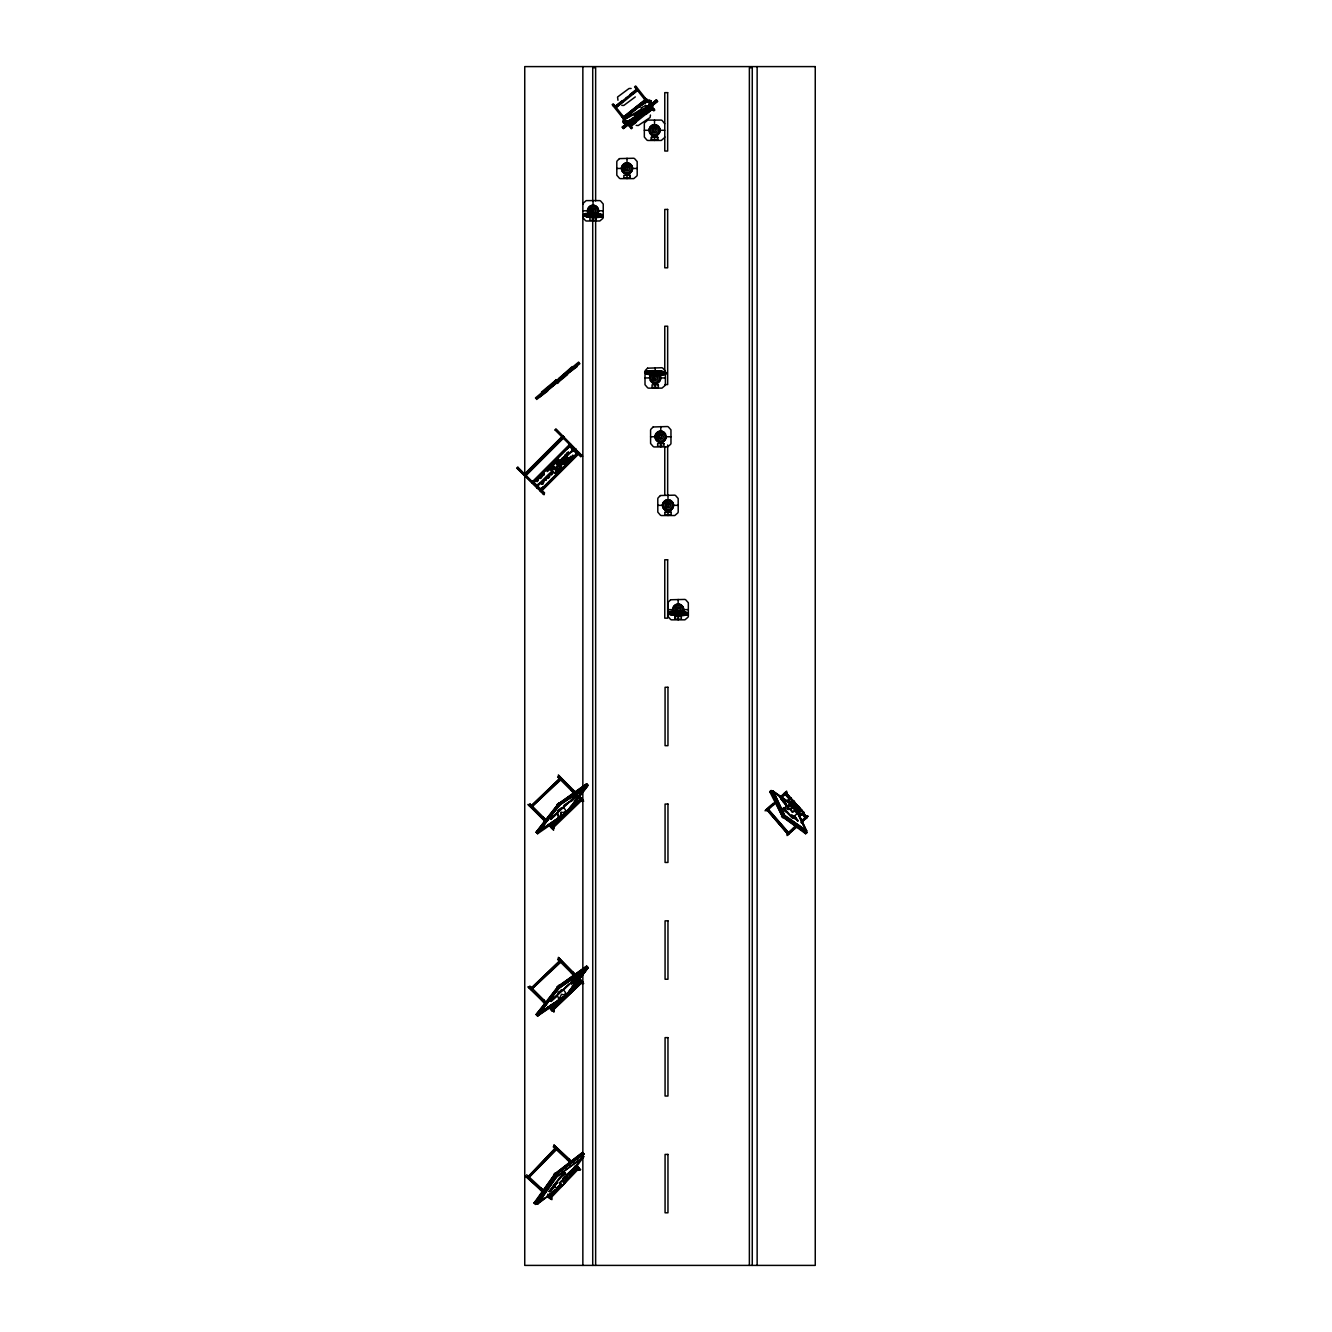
<?xml version="1.0" encoding="UTF-8"?>
<svg xmlns="http://www.w3.org/2000/svg" width="1332" height="1332" viewBox="0 0 1332 1332"><rect width="100%" height="100%" fill="white"/><g stroke="black" fill="none" stroke-linecap="round" stroke-linejoin="round"><path stroke-width="1.5" d="M562.937 458.857L561.987 458.991L562.637 457.525M541.575 475.974L541.042 477.772M548.268 476.057L549.55 476.373L548.484 475.857M548.717 470.096L548.618 468.831L548.734 470.113M551.831 468.331C553.463 466.783 552.43 470.496 551.598 468.548M543.106 482.8L542.607 483.982L541.075 483.599M564.035 457.592L563.602 456.776M548.001 469.647L548.318 470.529L548.151 469.08M555.361 463.02L556.177 461.821L554.728 463.403M561.471 459.69C558.491 461.904 562.47 460.472 560.356 459.756M541.625 477.006L541.691 477.139M542.84 474.442L542.224 476.623L543.606 473.593L544.239 474.608L543.19 473.992M550.299 467.033L549.933 467.332M565.9 454.229L565.417 455.311M537.728 481.102L539.077 477.555L537.096 479.537L537.112 481.718L537.745 480.219M543.573 475.124L543.206 474.125M544.239 474.608L544.255 473.593M549.883 467.748L549.184 469.513L549.883 467.415M549.25 469.58L549.284 468.065M550.482 467.099L550.665 468.165L551.282 466.483M553.246 467.033L553.846 466.433L553.213 468.564L553.995 466.733M558.091 463.653L558.807 460.755L557.858 462.404M564.002 456.46L563.969 457.392M565.218 456.56L565.334 454.878L564.552 457.076L565.551 454.595M566.666 453.596L567.465 454.795L567.216 452.93M563.769 461.255L562.82 462.537M567.415 452.73L568.448 451.848L568.314 453.646M792.557 802.913L794.322 804.545L791.874 800.332L794.754 802.796M596.486 216.034L586.746 214.402L599.333 215.834L599.233 216.983L590.842 216.134M593.606 216.733L599.233 216.983M648.185 373.31L656.926 371.994L648.185 373.31L650.183 373.743A10.323 1.815 2.3 0 0 665.8 372.96A10.323 1.815 2.3 0 0 650.466 370.746A10.323 1.815 2.3 0 0 650.183 373.876L658.924 372.594M650.183 373.743L648.185 373.127M656.926 372.161C640.043 370.796 676.956 372.327 655.96 371.412M658.857 373.31L661.937 372.91L658.857 373.31L658.924 372.427M671.694 614.535L680.469 614.402L671.694 614.535L671.794 613.353L674.741 613.136M683.066 612.553L674.691 613.652L684.981 612.986L676.606 614.069L680.469 614.402M796.553 812.037C799.367 817.781 791.924 806.659 795.154 810.422M552.88 472.71L553.096 471.911M559.856 461.804L559.673 460.639L559.457 461.754M557.059 464.652L557.209 462.937M550.033 475.224L549.75 475.224M547.885 470.446L547.136 471.611M547.635 476.706L547.868 477.772M558.058 460.206L557.176 460.056M543.256 482.101L543.939 482.234M554.212 463.969C554.395 461.888 555.611 465.001 554.129 463.752M557.042 461.571L556.826 460.639M550.665 470.146L551.781 469.996L550.998 469.23M557.275 463.686L557.459 462.654L557.442 463.836M552.564 465.967L552.763 466.117M552.031 465.934L552.097 465.251M553.363 465.284C553.013 466.267 553.946 462.903 552.58 465.168M587.495 211.072L587.612 209.624M621.461 168.714L621.578 167.283M648.984 130.553L649.1 129.104M649.65 378.221L649.766 376.773M655.244 437.013L655.361 435.581M666.216 437.912L666.333 436.463M662.454 505.627L662.57 504.179M672.61 609.923L672.727 608.474M571.178 444.821L532.584 482.6M572.394 450.016L572.544 449.234M576.24 453.663L576.423 453.18M661.937 372.91L662.037 371.678M674.675 613.819L674.741 612.97M561.987 459.024L562.087 458.674M552.28 469.497L551.115 469.08M557.342 460.822L558.058 459.257L558.225 460.606M556.709 461.438L557.775 460.755M573.276 455.644L572.71 455.078M578.088 452.597L577.472 453.496M564.085 1183.948L537.962 1203.728L535.963 1202.313L555.494 1174.724L582.134 1154.911L583.549 1156.875L564.418 1183.582L565.118 1182.983M537.545 1203.878L556.693 1176.622L582.933 1157.375L581.301 1155.66M583.716 1156.542L557.342 1176.173L555.494 1174.724M540.159 477.072L540.442 478.022L540.342 476.856M551.781 468.847L551.182 469.813M560.839 1184.231C561.871 1187.145 551.248 1192.257 560.839 1184.231L561.338 1184.714M560.572 815.7L561.105 812.353L563.786 812.553M560.655 815.334L561.105 812.353M560.189 998.451L559.107 999.283L561.521 994.288L563.786 994.871L565.251 993.772M554.212 463.719L554.512 464.052M787.845 807.275L787.212 808.974L787.845 807.275L789.31 809.34L787.628 808.624M547.718 477.439L548.601 477.555M558.741 381.801L557.692 383.366L555.744 383.083M554.079 1187.245L557.226 1182.699L553.579 1186.762L555.178 1186.729L549.1 1191.424L562.121 1174.358L564.485 1172.46L563.602 1174.408L567.116 1174.258L575.541 1166.466L576.14 1167.132L564.435 1178.121L566.666 1175.906M576.14 1167.132L567.615 1174.741L564.102 1174.891L564.768 1172.476M565.517 462.47L563.419 463.869L564.518 464.968L565.118 462.687M538.844 831.035L560.223 804.695M565.967 995.137L538.927 1013.236M539.527 1013.003L565.084 995.936M585.697 787.878L566.1 812.67L567.016 813.253M586.629 787.262L564.651 814.168L565.817 813.003M560.223 987.012L559.124 988.044L586.097 969.48M787.978 800.732L789.06 801.231L788.128 801.098M803.396 812.337L790.742 798.184M562.687 458.258L562.62 458.991M797.751 809.64L800.199 811.954L798.051 809.357M552.897 472.86L552.73 471.894M542.274 483.017L542.807 482.184M795.753 818.914L792.457 817.482L787.295 811.804C785.397 814.152 780.968 805.677 784.814 808.89C790.192 803.013 772.061 788.228 785.88 805.294M784.814 808.89L786.28 804.961M567.016 453.146L567.382 454.728M806.126 832.8L783.166 816.416L772.194 792.324M784.731 815.634L772.943 791.058L795.97 807.025L794.655 805.311M567.532 1178.237L565.9 1178.62L567.532 1178.237L563.569 1182.167L562.887 1179.752L560.572 1181.601M563.286 1182.083L562.887 1179.752M557.792 459.373L558.524 460.173L558.491 458.974M555.477 472.577L555.627 473.609M565.9 1178.62L566.483 1176.372M566.4 1179.103L567.166 1176.389M555.527 472.394L555.777 471.478M560.855 459.84L560.039 460.839L560.223 459.906M556.942 472.177L557.808 471.328M562.787 1181.601L567.032 1177.754M554.728 463.037L555.611 462.137M564.402 460.939L565.367 461.172L563.02 462.737M563.503 457.542L563.003 458.791L562.387 458.042M560.139 1185.447L559.407 1182.516L560.139 1185.447L561.371 1184.398M547.319 470.646L547.702 469.647M541.042 477.156L540.958 476.406M566.4 454.129L567.016 455.094M554.761 473.06L555.461 473.676M565.268 1172.959L553.829 1185.197L549.6 1191.907M550.549 818.864L551.481 819.113M550.899 1000.782L551.781 999.932M540.992 483.782L541.125 484.149M570.978 458.375L572.727 456.543M566.2 462.237L565.034 462.404M547.069 477.755L547.519 476.989M554.845 472.843L555.311 471.978M553.912 466.899L554.079 466.083M534.398 482.017L567.182 448.418M572.527 456.377L572.294 456.593M570.163 801.148L569.746 801.864M566.383 455.694L567.149 455.111M557.908 471.345L557.525 470.412M552.497 472.86L550.382 473.976L551.481 475.074L552.097 472.793M554.945 462.77L556.243 461.988M557.525 811.321L561.272 808.807M562.121 807.908L557.592 811.404M556.909 463.586L557.525 464.285M553.579 1186.762L556.376 1182.433M542.457 482.317L543.273 481.352L542.124 482.334M542.957 483.633L543.339 483.233M551.898 469.347L552.63 469.014M572.177 450.249L571.045 451.964M539.56 1012.77L559.29 987.861M542.057 482.267L542.99 482.4L541.841 483.066M792.24 803.179L794.005 804.811L792.54 803.146M540.243 477.139L540.459 478.388M566.067 462.47L567.116 462.37L565.884 462.753M556.06 462.62L555.411 463.453M538.644 484.965L538.128 486.463M792.657 807.941C789.643 809.839 794.954 806.826 790.176 804.528C791.375 807.175 784.648 804.362 790.425 805.51M550.649 818.797L570.079 801.464M802.863 812.87L802.996 811.554M547.319 477.272L548.518 478.005M560.889 460.489L560.705 460.589M540.376 1200.831L535.581 1204.411L534.082 1202.929L555.544 1173.026L536.813 1200.049M535.581 1204.411L535.098 1203.279L556.193 1173.659L552.68 1178.72M554.994 1174.558L555.644 1175.19L535.747 1203.895M567.532 453.646L567.732 454.512M580.419 1156.093L582.767 1152.713L581.202 1153.895L583.632 1156.742M571.977 1171.144L575.507 1166.066M581.368 1157.608L584.065 1153.962L582.517 1152.513L554.162 1174.458L582.517 1152.513M565.301 1181.018L567.648 1177.638M574.691 1167.498L579.37 1160.721M581.718 1157.341L584.065 1153.962M534.282 1203.162L535.431 1201.514L536.297 1202.363L535.098 1203.279M555.71 1173.808L554.828 1175.09L583.832 1153.762L556.376 1174.441L555.71 1173.808L582.9 1153.512L583.716 1154.228M535.198 1203.412L536.097 1202.13L537.845 1203.812M556.376 1174.441L555.327 1172.809M582.017 1154.777L582.9 1153.512M555.827 462.803L555.344 462.321M562.054 807.825L560.789 809.473M557.842 993.189L557.908 994.138M561.355 991.208L562.054 990.142M552.33 464.918L553.146 465.717M548.684 476.207L547.768 477.256L548.268 476.19M549.683 476.706L548.851 477.222M557.425 1175.873L538.245 1203.112L563.902 1184.131M540.326 478.488L540.842 477.988M588.278 208.042L590.276 205.994A5.411 5.411 0 0 1 595.754 205.994L597.768 208.042A5.644 5.644 0 0 1 597.768 213.603M649.75 127.522L651.764 125.474A5.411 5.411 0 0 1 657.242 125.474L659.24 127.522A5.644 5.644 0 0 1 659.24 133.083L657.242 135.115A5.411 5.411 0 0 1 651.764 135.115L649.75 133.083M622.227 165.684L624.242 163.653A5.411 5.411 0 0 1 629.72 163.636L631.718 165.684A5.644 5.644 0 0 1 631.718 171.245L629.72 173.293A5.411 5.411 0 0 1 624.242 173.293L622.227 171.245M595.97 213.753L596.619 212.87A4.296 4.296 0 0 0 596.619 208.625L595.104 207.076A4.129 4.129 0 0 0 590.925 207.076L589.393 208.625A4.296 4.296 0 0 0 589.393 212.87L590.059 213.753M650.432 375.174L651.298 374.026M652.214 374.891L651.548 375.774A4.296 4.296 0 0 0 651.548 380.02L653.08 381.568A4.129 4.129 0 0 0 657.259 381.568L658.774 380.02A4.296 4.296 0 0 0 658.774 375.774L658.125 374.891M665.5 439.543L663.503 441.591A5.411 5.411 0 0 1 658.025 441.591L656.01 439.543A5.644 5.644 0 0 1 656.01 433.982L658.025 431.934A5.411 5.411 0 0 1 663.503 431.934L665.5 433.982M663.219 502.597L665.234 500.549A5.411 5.411 0 0 1 670.712 500.549L672.71 502.597A5.644 5.644 0 0 1 672.71 508.158L670.712 510.189A5.411 5.411 0 0 1 665.234 510.189L663.219 508.158M664.335 503.18L665.867 501.631A4.129 4.129 0 0 1 670.046 501.631L671.578 503.18A4.296 4.296 0 0 1 671.578 507.425L670.046 508.974A4.129 4.129 0 0 1 665.867 508.974L664.335 507.425M673.393 606.876L675.391 604.845A5.411 5.411 0 0 1 680.868 604.845L682.883 606.876A5.644 5.644 0 0 1 682.883 612.437M536.147 832.184L558.841 803.213L536.147 832.184L537.595 833.732L565.867 814.235L565.251 813.586L537.246 832.716L562.903 814.601M543.339 824.391L550.782 814.551M553.263 811.271L559.457 803.862L554.512 810.422M540.859 828.437L537.146 832.583L537.595 833.732M558.225 804.728L558.857 805.377L537.778 833.233M566.1 994.987L565.601 996.919L537.595 1016.05L536.147 1014.501L558.841 985.53L547.685 1000.282M545.204 1003.545L536.147 1014.501M542.107 1008.341L549.55 998.517M554.495 991.957L559.457 986.179L554.512 992.74M558.225 987.045L558.857 987.695L537.395 1015.8L565.867 996.552M537.595 1016.05L558.857 987.695M539.044 831.035L559.54 805.077L586.063 787.362M579.07 793.373L586.879 784.048L584.398 787.329M582.167 790.742L584.665 787.462M565.834 813.203L570.995 806.293M573.476 803.013L583.416 789.876M566.649 813.502L588.145 785.364L586.646 783.832L557.409 804.578L586.646 783.832M579.07 975.69L586.879 966.366L584.398 969.646M578.188 977.854L581.918 972.926M572.227 986.179L574.725 982.899M577.206 979.619L579.686 976.339M582.167 973.059L587.146 967.282M568.498 991.89L582.167 973.842M588.145 967.681L566.649 995.82L588.145 967.681L586.646 966.15L557.409 986.895L586.646 966.15M536.33 832.433L542.507 827.455M588.145 785.364L586.996 784.864L558.041 805.227L582.75 788.344M558.974 803.995L559.89 804.295L558.641 802.98M586.996 784.864L585.431 785.43M539.31 831.118L565.367 813.619L565.567 811.704M587.628 785.514L559.607 804.645M542.507 1009.773L536.33 1014.751L539.627 1012.503M586.996 967.182L558.041 987.545L586.996 967.182L587.778 967.931M559.607 986.962L587.912 967.465L559.607 986.962L558.974 986.313M539.144 1013.202L559.373 987.778M586.23 969.912L566.666 994.871M575.307 455.161L574.375 456.393M566.15 812.87L564.152 813.053M542.757 482.584L541.641 482.683M563.969 812.387C570.046 809.107 556.41 807.941 569.447 801.997M557.925 810.955L560.805 808.158M561.721 990.592L558.291 993.789M572.111 456.809L571.445 457.492L571.195 456.093L570.013 457.409M539.726 483.599L539.726 483.183M551.798 474.025C554.029 472.41 551.331 471.961 550.449 474.042M577.222 453.796L539.943 490.509M547.818 470.895L547.485 471.362M627.006 117.782L641.957 108.791L641.108 107.626M560.606 460.855L559.973 461.754M558.724 817.199L560.322 815.833M556.776 472.227L556.277 473.193M554.079 1145.97L553.263 1146.852L570.845 1163.019M540.675 1187.678L539.86 1188.577L524.775 1175.54L542.873 1192.19M539.96 1189.509L541.325 1188.277M567.265 1159.739L568.081 1158.857L553.846 1144.904L570.496 1160.205C569.38 1162.903 570.279 1158.457 568.581 1160.955M541.858 1188.777L541.441 1189.876M567.932 1160.339L569.164 1158.99M541.292 1190.741C544.638 1190.342 539.976 1190.342 542.074 1189.892M551.248 1199.05L552.064 1198.151L547.702 1194.138M579.603 1169.446L578.787 1170.329L574.425 1166.316M552.514 473.143L551.814 472.677M559.407 987.978L586.063 969.679M786.696 812.353L792.04 817.815L796.003 818.764L798.018 820.762L795.604 819.097M787.295 811.804L783.599 807.642L785.214 808.541M558.857 992.074L557.525 994.172M556.46 1148.184L527.988 1178.004L527.355 1177.405L555.81 1147.568L557.226 1148.9L528.205 1178.221M527.572 1177.621L555.943 1147.684M529.62 1176.739L556.659 1148.4M569.33 1175.49L577.638 1166.782L579.204 1168.264L550.099 1198.75L548.534 1197.268L559.623 1185.647M559.89 1185.896L548.534 1197.268M573.742 1171.377L577.638 1166.782M560.439 1186.429L549.35 1198.034M565.817 1180.468L578.288 1167.398M570.629 1162.02L569.68 1161.088M564.485 463.669L565.367 462.937M565.634 813.386L566.366 812.886M565.917 995.437L585.764 970.429M628.038 96.687L625.807 98.335M536.43 484.881A4.063 1.032 -45 0 0 540.043 482.733L570.379 452.78A4.063 1.032 -45 0 1 573.992 450.632L574.125 450.765M552.397 473.276L551.598 473.842M568.215 1174.608L575.541 1166.466M518.031 467.399L517.382 468.048L544.105 494.755L532.45 482.284M555.244 430.186L555.894 429.537L582.6 456.243L570.146 444.605M523.626 474.958L562.803 435.78M523.909 475.258L563.103 436.063M524.325 475.657L563.553 436.513M524.875 476.223L564.069 437.029M525.124 476.456L564.302 437.279M531.718 482.367L570.229 443.856M532.151 482.8L570.512 444.155M532.45 482.983L570.845 444.488M541.908 482.534L542.607 483.849M554.895 469.463L556.643 469.896L555.993 470.562L554.895 469.463L555.627 468.881M556.876 467.465L557.542 466.816L557.975 468.564L556.876 467.465L557.608 466.883M559.39 465.351L560.073 466.05L561.871 464.685L559.64 466.899L558.541 465.8L560.622 463.736L559.607 465.567M563.336 461.538L562.77 463.786L561.671 462.687L563.369 461.138M565.917 458.824L566.616 459.507L568.398 458.141L566.183 460.373L565.084 459.274L567.149 457.192L567.715 457.975M536.763 488.095L537.745 487.112M543.789 480.952C551.065 473.559 540.093 484.032 544.771 480.119L546.253 480.303L545.337 479.403M558.624 465.867L560.822 463.936M561.738 462.753L563.636 461.288M565.151 459.34L567.349 457.392L566.133 459.041M574.958 449.9L575.94 448.917M545.404 479.47L546.32 478.571M555.943 469.197L557.275 467.865L556.143 469.397M537.395 488.061L538.045 487.412L517.732 467.099L516.749 468.098L537.928 488.594M559.79 465.75L561.188 464.502M566.333 459.224L567.532 457.775M575.907 449.55L575.258 450.199L554.961 429.886L555.943 428.904L576.44 450.083M556.21 469.463L557.542 468.148M559.573 466.833L561.654 464.468M566.117 460.289L568.198 457.942M558.175 469.247L560.972 467.682M561.005 466.416L561.055 467.765L558.891 468.548M567.732 460.089L569.097 458.591L566.833 460.472L567.932 461.555M567.882 460.239L569.28 458.974M564.751 463.936L567.049 462.304M568.065 460.422L568.897 458.391M559.14 470.213L559.09 468.881L561.971 467.382L560.938 466.35M567.848 461.488L570.146 459.34L568.364 460.705L567.665 460.023M539.693 490.343L542.54 487.495M556.809 473.226L562.504 467.515M540.009 490.659L578.488 452.131M540.193 490.859L578.704 452.347M540.825 491.475L579.337 452.98M540.925 491.591L579.437 453.08M543.14 493.806L544.288 492.657M580.519 456.426L581.651 455.294M543.889 493.722L544.605 492.99L532.85 481.235M581.568 456.027L580.835 456.759L569.08 445.005M529.054 804.628L529.903 803.762L547.319 821.178M558.508 776.106L557.658 776.956L582.184 801.481L583.033 800.632M529.237 805.693L530.536 804.395M558.274 777.588L559.573 776.29M543.373 817.232L542.524 818.081L527.988 804.445L545.387 821.827M571.112 790.425L571.961 789.576L558.324 775.041L575.84 792.557M542.707 819.163L543.872 817.731M544.522 818.381L543.672 819.23L545.204 820.845M571.744 791.058L573.043 789.759M543.856 820.312L543.756 819.13L544.671 820.112M572.377 791.691L573.226 790.842L583.666 801.265L578.521 795.221M573.776 791.574L574.308 791.025M563.836 814.601L550.815 827.122L552.314 828.67L553.679 827.538M553.463 829.02L554.312 828.171L550.116 823.975M581.551 800.848L582.833 799.55M529.054 986.945L529.903 986.08L546.686 1002.846M558.508 958.424L557.658 959.273L582.184 983.799L583.033 982.949M529.237 988.011L530.536 986.712M558.274 959.906L559.573 958.607M543.373 999.549L542.524 1000.399L527.988 986.762L545.387 1004.145M542.59 1001.348L543.872 1000.049M571.112 972.743L571.961 971.894L558.324 957.358L575.84 974.874M542.707 1001.481L544.005 1000.182M544.688 1001.814C546.203 1003.196 542.657 1002.48 544.522 1000.698M571.744 973.376L573.043 972.077M572.377 974.008L573.226 973.159L583.666 983.599L578.521 977.555M543.856 1002.63L543.672 1001.547M573.776 973.892L574.308 973.342M553.679 1009.856L552.38 1011.154L550.815 1009.44L563.836 996.919M553.463 1011.338L554.312 1010.488L550.116 1006.293M581.551 983.166L582.833 981.867M568.914 446.253L569.68 445.587M567.265 448.484L566.583 448.984A4.063 1.032 -45 0 1 570.129 446.769L567.399 448.235M557.625 461.255L556.759 460.822M540.193 482.883L539.227 483.766M558.924 992.157L560.805 990.475M560.789 778.421L531.102 807.025L530.502 806.393L560.306 777.905M530.702 806.626L560.389 778.021M559.507 780.086L531.302 807.259L561.521 779.17L560.189 777.788M566.733 811.821L581.435 798.151L572.76 806.509M561.188 817.632L550.815 827.122M581.185 797.901L582.683 799.45L552.314 828.67M560.789 960.738L531.102 989.343L530.502 988.71L560.306 960.222M530.702 988.943L560.389 960.339M532.8 988.144L559.507 962.403M531.302 989.576L561.521 961.504L560.189 960.106M566.733 994.138L581.435 980.469L572.76 988.827M564.085 997.168L550.815 1009.44M564.452 997.568L551.448 1010.089L581.967 981.035L567.349 994.788M582.683 981.767L552.231 1010.905L582.683 981.767L581.185 980.219M573.526 791.158L574.775 792.457L573.459 791.874M574.375 975.157L573.459 974.192M541.974 482.467L543.123 483.466L542.274 482.201M551.182 819.113L557.525 813.352L558.791 817.282M551.182 1001.431L557.525 995.67L558.891 999.433M569.447 984.315L563.553 989.926L565.834 993.006M556.51 470.945L556.876 470.695M556.027 471.362L557.325 471.478M549.034 477.572L548.201 477.688M570.562 800.449C590.159 781.618 557.342 813.819 577.938 795.753L576.972 794.505M552.38 817.265L569.38 801.548M569.68 983.765L551.914 999.699M570.562 982.766C590.159 963.935 557.342 996.136 577.938 978.071L576.972 976.822M552.53 999.633L569.147 984.082M571.445 983.948L577.938 978.071M549.1 1191.424L554.678 1186.246L556.876 1188.594M560.522 459.59L561.471 459.407M540.376 478.321L539.943 477.372M542.524 484.065L541.508 482.817M564.751 996.619L565.734 995.62M779.653 797.485L786.712 791.175L780.885 797.052M766.782 810.938L774.458 804.078L773.825 803.363C771.894 803.412 755.86 819.446 772.776 804.312L773.409 805.011M781.002 798.218L787.162 792.707L786.529 792.007M792.274 805.827L787.995 800.099M790.142 798.134L803.879 812.487M787.778 800.982L791.075 798.034M790.192 798.634L791.158 798.384M790.559 798.767L791.358 798.567M792.54 802.147C792.19 803.412 787.745 800.216 792.59 802.23M791.707 801.215L791.275 802.846M792.773 802.147L792.24 801.115L793.456 800.765M792.49 801.781L793.439 801.614M793.439 802.88L794.538 801.897M795.221 802.38L793.839 803.612L792.856 802.863M796.303 803.596L794.854 804.961L796.286 806.742L794.571 805.444L795.92 806.443L794.754 805.277L797.202 805.061M796.453 805.743L796.586 804.428M796.07 807.592L794.488 805.311M798.934 806.543L797.552 807.775L797.285 806.343M798.401 805.943L797.019 807.791L795.803 807.492M798.484 808.807C793.539 804.478 799.883 814.019 801.847 809.789M799.816 807.508L798.184 809.073L796.503 808.308M797.269 809.123L798.184 808.474M798.068 809.973L800.216 811.238L798.434 809.24M800.066 810.306L801.131 809.273M801.215 814.335L799.683 814.102L800.715 814.784M794.038 807.975L800.282 814.968L803.579 812.02M800.349 815.018L801.231 814.851M803.845 812.403L800.499 815.167M786.663 834.015L796.553 825.157M801.315 820.912L806.959 815.867L807.592 816.566M794.255 827.222L794.888 827.938C798.467 824.774 793.139 828.371 795.737 827.838M801.048 822.427L808.108 816.1L801.381 822.793M789.127 833.382L787.978 834.365L766.749 809.69L767.898 808.707L789.127 833.382L767.615 808.957M797.518 826.24L787.095 835.564L793.922 828.804L793.289 828.088M789.71 799.666L784.282 793.356L788.661 797.801M795.137 803.196L785.647 792.174L795.038 803.296M801.914 813.835L805.993 818.564L802.23 813.552M798.467 806.959L807.242 817.482L790.209 798.168M569.147 445.754L570.662 445.154M540.359 488.811L543.972 486.663M551.881 465.75L552.081 466.683M571.045 452.281L573.642 450.616M552.114 472.394L553.013 471.911M559.656 1184.964L560.889 1183.915M771.111 790.525L770.595 791.474L782.816 817.465L769.763 791.707L771.111 790.525L794.372 806.892M784.282 793.356L785.647 792.174M775.291 802.114L774.225 803.029M781.501 816.533L783.832 814.401M803.229 831.135L781.801 816.283L805.577 833.699L806.959 832.567L805.943 832.933L783.266 816.2M782.483 817.698L785.014 815.584L806.16 830.352L804.794 831.518M794.388 807.991L795.221 807.741L806.959 832.567M794.172 808.657L795.221 807.741M805.993 818.564L807.358 817.382M805.943 832.933L805.41 831.834L804.578 832.533L805.893 833.466M541.292 489.993L540.576 490.276M771.611 792.257L773.076 791.042M771.678 792.557L773.359 791.158M771.744 792.69L773.476 791.241M773.726 791.757L772.21 793.023L773.659 791.707L794.838 806.726M780.635 797.885L788.727 807.692L788.278 805.277M780.918 798.834L781.268 797.402M781.668 800.082L781.335 798.484M782.65 801.198L783.815 802.197M784.132 802.58L785.014 801.947M786.346 804.362L785.331 802.513M783.083 808.274L783.965 807.658M790.026 805.86L790.176 804.528M792.257 808.291L791.841 806.559M783.982 814.685L782.334 816.3L783.349 817.015L770.812 790.808L782.55 815.634M793.04 807.059L794.322 805.977M782.916 816.1L784.298 814.734L773.609 791.691M783.033 816.25L784.481 815.034M783.166 816.416L785.014 815.584L783.449 816.716M783.716 816.982L785.147 816.017L806.643 831.018L795.604 807.392L794.405 808.624M795.504 807.242L794.005 808.441L794.988 806.876M783.982 817.199L785.264 816.1M794.488 808.774L795.77 807.675M794.222 809.839L794.921 810.938L791.857 811.921L790.159 808.79L791.375 808.141M792.124 815.8C799.083 819.43 785.797 811.588 794.671 816.882M794.105 816.1L794.272 817.232M797.602 821.111L794.521 815.85L798.018 820.762M804.595 831.418L806.093 830.152L795.104 807.042M804.828 831.934L806.576 830.485M806.676 830.718L805.41 831.917M774.625 803.246L775.574 802.447M795.137 827.155L796.07 826.356M794.821 827.855L795.537 826.806M541.491 392.074L555.927 380.086M572.244 366.55L558.691 378.638M535.431 397.952L578.671 362.054M536.063 398.718L579.303 362.82M536.696 399.483L579.936 363.586M547.668 391.092L539.16 397.435M557.842 382.634L567.648 374.508M577.206 366.566L569.047 372.627M559.457 810.555L557.842 811.737M794.122 816.2L797.052 813.802M559.906 1182.999L563.386 1180.235M612.986 105.694L614.052 104.845M635.414 87.862L636.48 87.013M622.011 100.849L615.55 105.977L616.583 107.276L637.578 90.576M630.086 94.422L636.546 89.277M615.767 106.244L636.763 89.544M616.366 107.01L622.827 101.865M632.517 94.156L637.362 90.31M621.495 116.384L622.56 115.534M643.922 98.551L644.988 97.702M622.327 117.432L623.393 116.583M644.755 99.6L645.82 98.751M622.51 117.649L646.353 98.685L647.335 99.917M624.242 116.567L646.503 98.868M623.343 118.698L631.285 112.371M636.063 108.575L647.186 99.734M623.459 118.848L624.525 117.999M622.327 127.239L656.526 100.033M627.872 124.409L651.731 105.428L652.713 106.66L628.854 125.641M623.293 128.455L657.492 101.249M628.704 125.458L652.563 106.477M638.544 118.298L630.469 124.725L631.451 125.957L636.296 122.111M643.389 114.452L651.465 108.025M630.619 124.908L633.849 122.344M631.301 125.774L652.297 109.074M645.987 114.402L652.447 109.257M630.502 127.706L631.568 126.856M652.93 109.873L653.979 109.024M539.31 1013.452L565.451 995.853M634.298 115.185L639.527 111.089M634.482 115.401L646.719 106.893L645.52 105.261M652.397 126.557L650.865 128.105A4.296 4.296 0 0 0 650.865 132.351L652.397 133.916A4.129 4.129 0 0 0 656.576 133.916L658.108 132.351A4.296 4.296 0 0 0 658.108 128.105L656.576 126.557M555.644 1175.19L553.979 1174.208M534.082 1202.929L535.647 1201.747M581.851 1154.511L583.05 1153.612M535.847 1204.028L543.839 1198.067M551.848 1192.107L555.044 1189.709M548.384 1194.871L554.778 1190.092M635.314 96.903L623.809 105.428L621.794 105.394M538.644 484.215L537.545 484.798M560.722 990.409L562.287 989.709M558.924 993.456L557.842 994.055M548.251 478.088L547.252 478.488M560.456 804.312L586.446 787.162M587.146 784.964L585.281 785.164M558.857 805.377L557.226 804.328M554.661 1002.546L537.246 1015.034L563.602 997.035M557.958 1000.299L562.903 996.919M640.309 116.084L641.558 115.318M539.743 830.569L565.084 813.619M641.275 107.842L645.704 105.478M627.172 118.015L639.693 111.305M551.481 1001.431L550.632 1001.264M541.408 488.661L541.175 488.861M537.395 484.881L536.63 485.064M792.573 812.054L794.505 811.288M573.393 450.682L576.423 453.263M564.069 461.488L565.301 461.105L564.602 461.954M569.796 446.769L572.56 449.4M791.391 800.865L791.757 802.197M797.019 807.159L795.454 807.508M796.103 807.841L797.019 807.791M631.135 88.461L629.037 88.495L617.548 97.02L617.965 100.266M644.322 130.286L649 130.286M660.039 130.286L664.718 130.286M616.799 168.448L621.478 168.448M632.517 168.448L637.196 168.448M582.85 210.789L587.529 210.789M598.567 210.789L603.246 210.789M645.004 377.938L649.683 377.938M660.722 377.938L665.401 377.938M664.768 384.598L667.665 384.598L667.665 326.207L664.768 326.207L664.768 370.496M650.582 436.746L655.261 436.746M666.3 436.746L670.978 436.746M657.792 505.344L662.47 505.344M673.526 505.344L678.204 505.344M664.951 512.37L671.012 512.37M667.965 609.64L672.643 609.64M683.682 609.64L688.361 609.64M794.505 805.527L795.654 806.692L794.421 805.71M652.88 371.811L656.926 371.994M660.505 431.202L661.954 431.318M659.623 442.174L661.055 442.291M636.147 125.341L638.228 125.541L650.083 117.532L650.449 115.051M789.51 804.844L791.441 806.892M586.746 214.402L594.588 216.284M796.819 807.825L797.485 808.541M801.098 814.801L794.538 807.525M558.558 817.199L557.525 813.352M774.042 793.589L770.745 791.308L771.278 792.407M773.359 793.722L770.062 791.441L770.745 792.856L771.611 792.19L770.595 791.474M793.356 823.476L796.569 825.74M769.763 791.707L771.078 792.657M790.925 797.868L787.645 800.798M576.323 1165.567L580.702 1169.596M575.89 1166.033L580.269 1170.045M526.656 1174.791L544.788 1191.457M547.535 1195.637L551.914 1199.649L547.119 1196.103M793.905 801.198L792.906 801.115M558.225 380.319L555.86 379.653L554.878 381.735M569.313 1160.155L571.012 1161.621M527.355 1177.405L528.754 1178.737M581.585 1155.16L583.449 1157.025M581.168 1155.76L582.883 1157.441M564.485 1172.46L565.201 1173.326M556.543 1173.775L558.108 1175.29M556.376 1173.908L557.942 1175.423M556.21 1174.041L557.775 1175.557M556.043 1174.191L557.608 1175.706M555.86 1174.358L557.525 1176.023M555.311 1174.907L556.876 1176.439M555.128 1175.107L556.826 1176.739M554.978 1175.29L556.543 1176.805M554.811 1175.473L556.376 1176.988M554.678 1175.64L556.243 1177.172M554.562 1175.806L556.127 1177.322M536.23 1201.78L538.111 1203.629M569.946 457.342L571.045 458.441M558.108 469.18L559.207 470.279M549.267 824.824L553.662 830.102L548.051 824.508M549.267 1007.142L554.095 1011.987L549.45 1008.224M544.688 819.496L545.604 820.462M530.502 806.393L531.834 807.791M585.281 967.482L586.047 968.414M574.775 974.774L573.226 973.159L574.059 974.208M558.641 985.297L559.89 986.612M557.226 986.646L558.474 987.944M530.502 988.71L531.834 990.109M537.562 1013.153L537.862 1015.683M795.837 804.012L796.736 805.477M799.2 808.058L801.381 810.206M794.238 801.281L792.224 799.966L794.305 803.196M798.018 807.358L796.786 805.644M798.984 808.424L800.932 810.605M789.06 801.231L800.182 813.652M792.04 804.728L788.045 800.182M772.976 803.462L773.942 804.545M793.739 827.688L794.788 828.687M782.084 799.733L783.066 800.848M791.791 800.599L785.014 792.723L790.226 799.217M802.647 813.203L806.509 818.114L802.447 813.386M767.299 809.223L788.527 833.899M767.082 809.406L788.311 834.082M766.816 809.64L788.045 834.298M556.526 383.017L548.401 389.76M645.887 101.016L634.598 86.83L635.664 85.981L654.811 110.073L653.762 110.906L649.533 105.295M642.69 110.739L643.955 112.321M636.013 116.367L637.112 117.749M629.02 121.612L630.286 123.193M623.709 116.983L613.236 103.829L612.171 104.662L631.335 128.754L632.4 127.905L626.423 120.396M650.432 380.752L652.43 382.784A5.411 5.411 0 0 0 657.908 382.784L659.923 380.752A5.644 5.644 0 0 0 659.923 375.174M787.428 807.625L788.894 809.69M790.559 808.441L792.257 811.571M797.668 806.343L797.352 805.477M806.476 832.467L782.334 815.833L782.866 816.932M804.878 832.284L805.577 833.699M794.921 807.525L803.296 825.257M804.978 828.804L806.659 832.35M664.718 123.709L662.187 120.546A2.198 2.198 0 0 0 661.055 120.08L647.752 120.096L644.788 122.627A2.198 2.198 0 0 0 644.322 123.743L644.338 137.046L646.869 140.01A2.198 2.198 0 0 0 647.985 140.476L661.288 140.459L664.268 137.929A2.198 2.198 0 0 0 664.718 136.813M582.85 217.366L585.381 220.529A2.198 2.198 0 0 0 586.513 220.995L599.816 220.979L602.78 218.448A2.198 2.198 0 0 0 603.246 217.332L603.23 204.029L600.699 201.065A2.198 2.198 0 0 0 599.583 200.599L586.18 200.616L583.316 203.147A2.198 2.198 0 0 0 582.85 204.262M534.215 482.534L534.282 482.6A4.063 1.032 -45 0 1 536.38 479.07M757.142 66.6L757.142 1265.4M752.264 1265.4L752.264 67.815L749.367 67.815L749.367 1265.4M678.154 599.433L678.154 604.112M678.154 615.168L678.154 619.846M675.108 616.649L675.108 619.014M667.998 495.154L667.998 499.833M667.998 510.872L667.998 515.551M667.665 445.005L667.665 495.338M664.768 447.019L664.768 495.338M660.789 426.54L660.789 431.218M660.789 442.257L660.789 446.936M655.194 367.732L655.194 370.862M655.194 383.466L655.194 388.145M654.528 120.08L654.528 124.758M654.528 135.797L654.528 140.476M630.003 175.458L630.003 177.822M627.006 158.242L627.006 162.92M627.006 173.959L627.006 178.638M595.637 200.882L595.637 67.815L592.723 67.815L592.723 200.882M595.637 219.597L595.637 1265.4M593.04 200.599L593.04 205.278M593.04 216.45L593.04 220.995M592.723 209.191L592.723 213.353M592.723 219.597L592.723 1265.4M582.85 66.6L582.85 786.712M582.85 790.875L582.85 969.863M582.85 974.025L582.85 1265.4M635.314 116.933A17.582 3.08 -38.3 0 1 625.873 117.882A17.582 3.08 -38.3 0 1 649.7 100.599A17.582 3.08 -38.3 0 1 636.529 116.067M635.214 116.5A16.883 2.964 -38.3 0 1 623.925 120.463A16.883 2.964 -38.3 0 1 641.025 104.895A16.883 2.964 -38.3 0 1 649.333 103.646M647.585 105.811A16.883 2.964 -38.3 0 1 638.711 113.886M624.009 121.428A16.883 2.964 -38.3 0 1 634.648 108.325A16.883 2.964 -38.3 0 1 649.65 101.265M652.397 126.79A4.129 4.129 0 0 1 656.576 126.79M652.647 132.001A2.664 2.664 0 0 1 652.647 128.288M652.514 128.288A2.664 2.664 0 0 1 656.276 128.255A2.664 2.664 0 0 1 656.276 132.035A2.664 2.664 0 0 1 652.514 132.001M624.991 170.163A2.664 2.664 0 0 1 625.008 166.417A2.664 2.664 0 0 1 628.754 166.417A2.664 2.664 0 0 1 628.787 170.163A2.564 2.564 0 0 1 625.124 170.18M597.985 213.32A5.544 5.544 0 0 0 598.468 211.954L598.584 210.523A5.544 5.544 0 0 0 594.205 205.361L592.773 205.245A5.544 5.544 0 0 0 588.378 213.803M661.788 431.252A5.644 5.644 0 0 1 660.888 442.39M659.407 442.274A5.644 5.644 0 0 1 654.961 437.046M655.078 435.581A5.644 5.644 0 0 1 660.322 431.135M664.102 507.425A4.296 4.296 0 0 1 664.102 503.18M652.18 373.276A5.544 5.544 0 0 0 654.029 383.366L655.477 383.483A5.544 5.544 0 0 0 660.622 379.104L660.739 377.655A5.544 5.544 0 0 0 659.856 374.925M653.313 379.67A2.664 2.664 0 0 1 653.313 375.94A2.564 2.564 0 0 1 655.144 375.174M655.81 375.258A2.564 2.564 0 0 1 656.976 375.94A2.664 2.664 0 0 1 656.942 379.703A2.664 2.664 0 0 1 653.18 379.67M683.1 612.171A5.544 5.544 0 0 0 683.582 610.805L683.699 609.357A5.544 5.544 0 0 0 679.337 604.212L677.888 604.095A5.544 5.544 0 0 0 673.493 612.653M679.869 614.918A5.544 5.544 0 0 1 678.438 615.184L676.989 615.068A5.544 5.544 0 0 1 675.624 614.585M680.868 614.485A5.411 5.411 0 0 1 675.391 614.485M676.273 611.371A2.664 2.664 0 0 1 676.273 607.642A2.664 2.664 0 0 1 679.903 607.608A2.664 2.664 0 0 1 679.936 611.371M679.936 611.371A2.564 2.564 0 0 1 676.273 611.371M681.751 611.721A4.296 4.296 0 0 0 681.751 607.475L680.219 605.91A4.129 4.129 0 0 0 676.04 605.91L674.508 607.475A4.296 4.296 0 0 0 674.508 611.721M572.344 448.984A4.063 1.032 -45 0 1 570.196 452.597M543.906 486.596A4.063 1.032 -45 0 1 540.293 488.744M576.19 452.83A4.063 1.032 -45 0 1 574.042 456.443M538.078 486.53A4.063 1.032 -45 0 1 540.226 482.917M601.548 216.55A9.557 1.682 2.3 0 1 588.461 216.6M586.513 216.25A9.557 1.682 2.3 0 1 589.843 213.669A9.557 1.682 2.3 0 1 602.913 215.767M586.53 215.717A9.557 1.682 2.3 0 1 591.058 213.103A9.557 1.682 2.3 0 1 602.563 215.634M598.035 216.467A9.557 1.682 2.3 0 1 593.24 216.483M658.408 371.178A10.756 1.881 2.3 0 1 665.151 374.076A10.756 1.881 2.3 0 1 649.167 374.159A10.756 1.881 2.3 0 1 647.985 371.212M665.484 372.827A10.323 1.815 2.3 0 1 652.647 374.508A10.323 1.815 2.3 0 1 648.284 371.278M658.291 371.245A10.323 1.815 2.3 0 1 664.485 372.344M665.451 373.41A10.323 1.815 2.3 0 1 652.63 375.091A10.323 1.815 2.3 0 1 648.268 371.878M658.274 371.828A10.323 1.815 2.3 0 1 660.739 372.111M670.595 614.368A10.306 1.815 2.3 0 1 674.608 611.555A10.306 1.815 2.3 0 1 688.244 613.985A10.306 1.815 2.3 0 1 672.71 614.735M672.943 614.119A9.907 1.732 2.3 0 1 669.53 611.604A9.907 1.732 2.3 0 1 683.083 611.538A9.907 1.732 2.3 0 1 686.496 614.052M539.56 478.305L539.66 478.205M632.55 168.165L632.434 169.614A5.544 5.544 0 0 1 627.272 173.993L625.84 173.876A5.544 5.544 0 0 1 626.723 162.904L628.171 163.02A5.544 5.544 0 0 1 632.55 168.165M660.073 130.003L659.956 131.452A5.544 5.544 0 0 1 654.795 135.831L653.363 135.714A5.544 5.544 0 0 1 654.245 124.742L655.694 124.858A5.544 5.544 0 0 1 660.073 130.003M673.542 505.078L673.426 506.526A5.544 5.544 0 0 1 668.281 510.889L666.832 510.772A5.544 5.544 0 0 1 667.715 499.8L669.163 499.916A5.544 5.544 0 0 1 673.542 505.078M591.575 210.223C593.356 215.867 595.904 206.227 591.575 210.223M625.524 167.865C627.305 173.51 629.87 163.886 625.524 167.865M653.046 129.704C654.828 135.348 657.392 125.724 653.046 129.704M653.729 377.356C655.51 383.017 658.058 373.376 653.729 377.356M659.307 436.163C661.088 441.808 663.652 432.184 659.307 436.163M666.533 504.778C668.298 510.422 670.862 500.799 666.533 504.778M676.689 609.057C678.471 614.718 681.035 605.078 676.689 609.057M563.652 1177.338L562.653 1179.27L564.984 1177.105L563.652 1177.338M624.009 165.401L623.343 166.267A4.296 4.296 0 0 0 623.343 170.513L624.875 172.078A4.129 4.129 0 0 0 629.054 172.078L630.585 170.513A4.296 4.296 0 0 0 630.585 166.267L629.054 164.718A4.129 4.129 0 0 0 624.875 164.718L624.009 165.401M657.792 433.683L657.126 434.565A4.296 4.296 0 0 0 657.126 438.811L658.657 440.376A4.129 4.129 0 0 0 662.837 440.376L664.368 438.811A4.296 4.296 0 0 0 664.368 434.565L662.837 433.017A4.129 4.129 0 0 0 658.657 433.017L657.792 433.683M619.38 158.674L617.265 160.789A2.198 2.198 0 0 0 616.799 161.905L616.816 175.208L619.347 178.172A2.198 2.198 0 0 0 620.462 178.638L633.766 178.621L636.746 176.09A2.198 2.198 0 0 0 637.196 174.975L637.179 161.572L634.665 158.708A2.198 2.198 0 0 0 633.533 158.242L619.447 158.608M647.568 368.181L645.471 370.279A2.198 2.198 0 0 0 645.004 371.395L645.004 384.715L647.552 387.679A2.198 2.198 0 0 0 648.667 388.145L661.971 388.128L664.934 385.597A2.198 2.198 0 0 0 665.401 384.482L665.384 371.162L662.853 368.198A2.198 2.198 0 0 0 661.738 367.732L647.568 368.181M653.163 426.973L651.048 429.087A2.198 2.198 0 0 0 650.582 430.203L650.599 443.506L653.13 446.47A2.198 2.198 0 0 0 654.245 446.936L667.548 446.919L670.529 444.388A2.198 2.198 0 0 0 670.978 443.273L670.962 429.87L668.448 427.006A2.198 2.198 0 0 0 667.315 426.54L653.163 426.973M660.372 495.587L658.258 497.702A2.198 2.198 0 0 0 657.792 498.817L657.808 512.121L660.339 515.084A2.198 2.198 0 0 0 661.455 515.551L674.775 515.534L677.738 513.003A2.198 2.198 0 0 0 678.204 511.888L678.171 498.484L675.657 495.621A2.198 2.198 0 0 0 674.541 495.154L660.439 495.521M670.529 599.866L668.431 601.981A2.198 2.198 0 0 0 667.965 603.096L667.981 616.416L670.512 619.38A2.198 2.198 0 0 0 671.628 619.846L684.931 619.83L687.895 617.299A2.198 2.198 0 0 0 688.361 616.167L688.328 602.763L685.813 599.899A2.198 2.198 0 0 0 684.698 599.433L670.679 599.75M581.801 798.551L551.448 827.771L581.801 798.551M656.376 99.85L622.177 127.056L623.443 128.638L657.642 101.432L656.376 99.85M815.251 66.6L524.741 66.6L524.741 1265.4L815.251 1265.4L815.251 66.6M667.665 92.641L664.768 92.641L664.768 151.032L667.665 151.032L667.665 92.641M657.692 137.163L651.381 137.163L651.381 139.76L657.692 139.76L657.692 137.163M657.525 137.296L651.465 137.296L651.465 139.66L657.525 139.66L657.525 137.296M630.169 175.325L623.859 175.325L623.859 177.922L630.169 177.922L630.169 175.325M667.665 209.424L664.768 209.424L664.768 267.815L667.665 267.815L667.665 209.424M596.203 217.682L589.909 217.682L589.909 220.28L596.203 220.28L596.203 217.682M658.358 384.831L652.064 384.831L652.064 387.429L658.358 387.429L658.358 384.831M663.952 443.623L657.642 443.623L657.642 446.22L663.952 446.22L663.952 443.623M671.162 512.237L664.851 512.237L664.851 514.835L671.162 514.835L671.162 512.237M667.665 559.773L664.768 559.773L664.768 618.165L667.665 618.165L667.665 559.773M681.335 616.516L675.024 616.516L675.024 619.114L681.335 619.114L681.335 616.516M667.965 687.279L665.068 687.279L665.068 745.67L667.965 745.67L667.965 687.279M667.965 804.062L665.068 804.062L665.068 862.453L667.965 862.453L667.965 804.062M667.965 920.845L665.068 920.845L665.068 979.236L667.965 979.236L667.965 920.845M667.965 1037.628L665.068 1037.628L665.068 1096.02L667.965 1096.02L667.965 1037.628M667.965 1154.411L665.068 1154.411L665.068 1212.803L667.965 1212.803L667.965 1154.411M632.184 119.214A16.883 2.964 -38.3 0 0 650.599 101.482A16.883 2.964 -38.3 0 0 629.203 115.051A16.883 2.964 -38.3 0 0 632.184 119.214M631.967 119.53A17.582 3.08 -38.3 0 0 651.148 101.049A17.582 3.08 -38.3 0 0 628.854 115.185A17.582 3.08 -38.3 0 0 631.967 119.53M594.805 212.554A2.664 2.664 0 0 0 594.821 208.808A2.564 2.564 0 0 0 591.158 208.808A2.664 2.664 0 0 0 591.058 212.554A2.664 2.664 0 0 0 594.805 212.554M658.791 438.494A2.664 2.664 0 0 0 663.236 437.296A2.664 2.664 0 0 0 659.973 434.049A2.664 2.664 0 0 0 658.791 438.494M666.549 507.525A2.664 2.664 0 0 0 670.529 505.211A2.664 2.664 0 0 0 666.549 502.913A2.664 2.664 0 0 0 666.549 507.525M588.261 216.816A9.957 1.748 2.3 0 0 603.296 215.934A9.957 1.748 2.3 0 0 588.511 213.803A9.957 1.748 2.3 0 0 588.261 216.816M588.444 216.916A9.557 1.682 2.3 0 0 602.897 216.084A9.557 1.682 2.3 0 0 588.694 214.019A9.557 1.682 2.3 0 0 588.444 216.916M588.245 216.966A9.957 1.748 2.3 0 0 603.296 216.1A9.957 1.748 2.3 0 0 588.511 213.953A9.957 1.748 2.3 0 0 588.245 216.966M649.966 374.109A10.756 1.881 2.3 0 0 666.233 373.16A10.756 1.881 2.3 0 0 650.249 370.845A10.756 1.881 2.3 0 0 649.966 374.109M672.693 615.068A10.306 1.815 2.3 0 0 688.278 614.152A10.306 1.815 2.3 0 0 672.96 611.937A10.306 1.815 2.3 0 0 672.693 615.068M672.91 615.018A9.907 1.732 2.3 0 0 687.861 614.135A9.907 1.732 2.3 0 0 673.159 612.004A9.907 1.732 2.3 0 0 672.91 615.018M672.91 614.685A9.907 1.732 2.3 0 0 687.878 613.819A9.907 1.732 2.3 0 0 673.176 611.688A9.907 1.732 2.3 0 0 672.91 614.685"/></g></svg>
